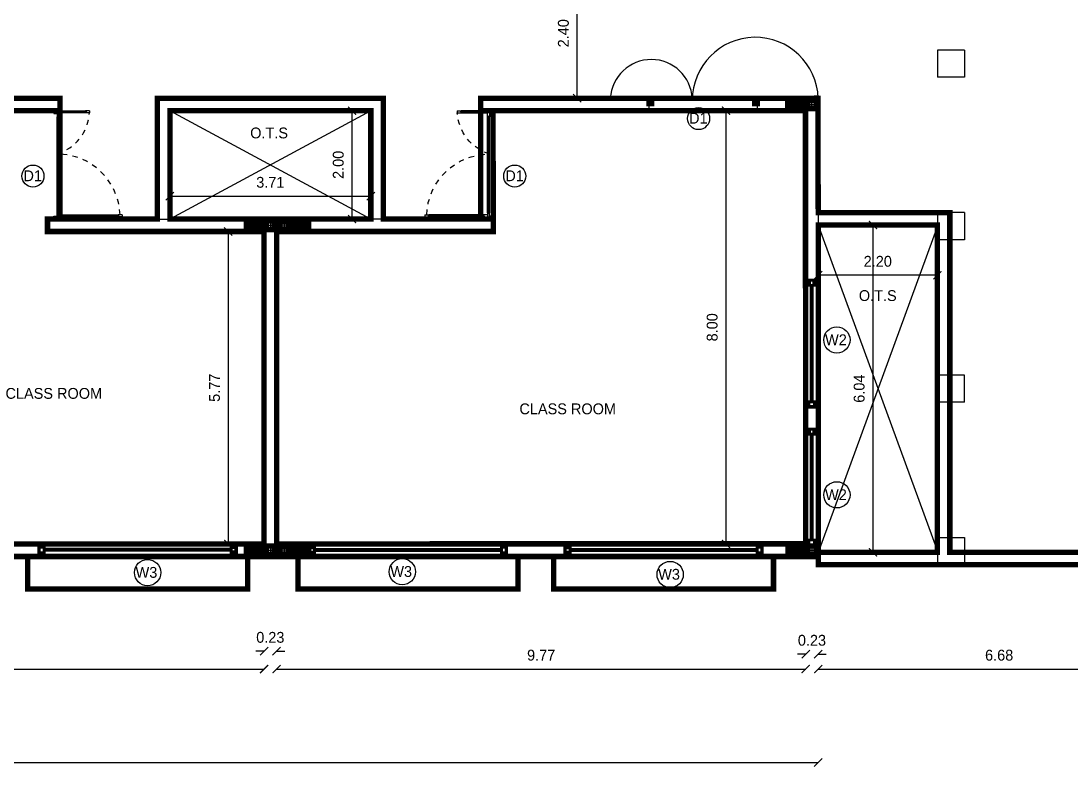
# Model space of a CAD drawing. Header units: metres. Extents: x 6101839 to 6102590, y -6659932 to -6659648.
# Drawn here: x 6102243.16 to 6102262.54, y -6659713.42 to -6659699.65 of the extents above; entities that cross this region are included whole.
import ezdxf

# ---------------------------------------------------------------- set-up
doc = ezdxf.new("R2010")
doc.units = ezdxf.units.M
doc.header["$LTSCALE"] = 500
doc.header["$MEASUREMENT"] = 0
doc.linetypes.add('DASHED2', pattern=[0.375, 0.25, -0.125])
doc.linetypes.add('HIDDEN', pattern=[0.375, 0.25, -0.125])
doc.layers.get('0').update_dxf_attribs({"linetype": 'CONTINUOUS'})
doc.layers.get('Defpoints').update_dxf_attribs({"linetype": 'CONTINUOUS'})
for name, color, linetype in [('above', 250, 'DASHED2'), ('BLK_1_FLR_1_BLT_UP_AREA', 26, 'CONTINUOUS'), ('BLK_1_FLR_1_BLT_UP_AREA_DEDUCT', 26, 'CONTINUOUS'), ('BLK_1_FLR_1_CARPET_AREA', 25, 'CONTINUOUS'), ('BLK_1_FLR_1_CHAJJA', 6, 'CONTINUOUS'), ('BLK_1_FLR_1_REGULAR_ROOM_2', 117, 'CONTINUOUS'), ('BLK_1_FLR_1_VENTILATION_SHAFT', 6, 'CONTINUOUS'), ('BLK_1_LVL_1_BLDG_FOOT_PRINT', 1, 'CONTINUOUS'), ('COL', 2, 'CONTINUOUS'), ('DIM', 205, 'CONTINUOUS'), ('DOORTEXT', 13, 'CONTINUOUS'), ('ED', 30, 'CONTINUOUS'), ('FURN1', 252, 'CONTINUOUS'), ('FURNITURE', 252, 'CONTINUOUS'), ('FURNITURES', 252, 'CONTINUOUS'), ('HATCH', 15, 'CONTINUOUS'), ('railing', 14, 'CONTINUOUS'), ('TEXT', 4, 'CONTINUOUS'), ('W-SCH', 205, 'CONTINUOUS'), ('wall', 125, 'CONTINUOUS'), ('wall1', 125, 'CONTINUOUS'), ('WINDOWS', 252, 'CONTINUOUS')]:
    doc.layers.add(name, color=color, linetype=linetype)
doc.styles.add('RM', font='GOTHIC.TTF')
doc.styles.add('S2', font='GOTHIC.TTF')
doc.styles.add('USA TEXT', font='GOTHIC.TTF')
doc.dimstyles.new('1-100-ED', dxfattribs={"dimtxt": 0.2, "dimasz": 0.15, "dimexe": 0.18, "dimexo": 0.0625, "dimgap": 0.15, "dimtad": 1, "dimzin": 0, "dimdsep": 46, "dimtxsty": 'USA TEXT', "dimblk": 'ARCHTICK', "dimcen": 0.1, "dimse1": 1, "dimse2": 1, "dimclrd": 256, "dimclrt": 256, "dimadec": 0, "dimazin": 0, "dimtfac": 1, "dimtofl": 0, "dimtmove": 0, "dimatfit": 3, "dimldrblk": 'ARCHTICK', "dimfxl": 0.18, "dimtolj": 1, "dimtzin": 0, "dimarcsym": 0})

# ---------------------------------------------------------------- blocks, each defined once
blk = doc.blocks.new('A$C607F0CF8')
at = {"layer": 'FURNITURES', "color": 233}
for p, q in [((-37, -280), (-37, -342)), ((-37, -342), (-22, -342)), ((-22, -330), (-16, -330)), ((-22, -342), (-22, -330)), ((-16, -342), (-16, -330)), ((-16, -342), (0, -342)), ((0, -342), (0, -267)), ((-37, -2180), (-37, -2118)), ((-37, -2118), (-22, -2118)), ((-22, -2118), (-22, -2130)), ((-22, -2130), (-16, -2130)), ((-16, -2118), (0, -2118)), ((-16, -2118), (-16, -2130)), ((0, -2118), (0, -2193))]:
    blk.add_line(p, q, dxfattribs=at)
at = {"layer": 'FURNITURES', "color": 250}
for p, q in [((-37, -2118), (-37, -342)), ((-22, -2118), (-22, -330)), ((-16, -2118), (-16, -330)), ((0, -2118), (0, -342))]:
    blk.add_line(p, q, dxfattribs=at)
at = {"layer": 'FURNITURES', "color": 250, "linetype": 'HIDDEN', "ltscale": 0.5}
for centre, radius, start, end in [((-285, -219), 847, 286.9835, 356.7492), ((-37, -2193), 1163, 1.8478, 90.0015)]:
    blk.add_arc(centre, radius, start, end, dxfattribs=at)
at = {"layer": 'wall', "color": 7}
for p, q in [((-37, -267), (0, -267)), ((-37, -267), (-37, -280)), ((0, -230), (75, -230)), ((0, -230), (0, -267)), ((75, -267), (0, -267)), ((62, -246), (62, -252)), ((75, -246), (62, -246)), ((75, -252), (62, -252)), ((75, -230), (75, -246)), ((75, -230), (486, -230)), ((75, -246), (499, -246)), ((75, -252), (75, -267)), ((75, -252), (499, -252)), ((486, -267), (75, -267)), ((561, -230), (486, -230)), ((486, -230), (486, -246)), ((486, -246), (499, -246)), ((486, -252), (486, -267)), ((486, -252), (499, -252)), ((561, -267), (486, -267)), ((499, -246), (499, -252)), ((561, -230), (561, -267)), ((-37, -2193), (-37, -2180)), ((-37, -2193), (0, -2193)), ((0, -2155), (75, -2155)), ((0, -2155), (0, -2193)), ((75, -2193), (0, -2193)), ((62, -2171), (62, -2177)), ((75, -2171), (62, -2171)), ((75, -2177), (62, -2177)), ((75, -2155), (75, -2171)), ((75, -2155), (1088, -2155)), ((75, -2171), (1100, -2171)), ((75, -2177), (75, -2193)), ((75, -2177), (1100, -2177)), ((1088, -2192), (75, -2193)), ((1162, -2155), (1088, -2155)), ((1088, -2155), (1088, -2171)), ((1088, -2171), (1100, -2171)), ((1088, -2177), (1088, -2192)), ((1088, -2177), (1100, -2177)), ((1162, -2192), (1088, -2192)), ((1100, -2171), (1100, -2177)), ((1162, -2155), (1162, -2192))]:
    blk.add_line(p, q, dxfattribs=at)
for points in [[(0, -267), (0, -230), (-100, -230), (-100, -280), (-37, -280)], [(0, -2193), (0, -2230), (-100, -2230), (-100, -2180), (-37, -2180)]]:
    blk.add_lwpolyline(points, dxfattribs=at)
blk = doc.blocks.new('NEWCOL')
at = {"layer": 'HATCH'}
h = blk.add_hatch(dxfattribs=at)
h.set_pattern_fill('ANSI31', color=256, scale=3, angle=270, style=0)
h.set_pattern_definition([(315, (-629970.926, -258732.088), (6.73519209, 6.73519209), [])])
h.paths.add_polyline_path([(0, 115), (-115, 115), (-115, 0), (-37.5, 0), (-37.5, 37.5), (0, 37.5)])
h.paths.add_polyline_path([(115, 115), (0, 115), (0, 37.5), (37.5, 37.5), (37.5, 0), (115, 0)])
h.paths.add_polyline_path([(115, 0), (37.5, 0), (37.5, -37.5), (0, -37.5), (0, -485), (115, -485)])
h.paths.add_polyline_path([(0, -37.5), (-37.5, -37.5), (-37.5, 0), (-115, 0), (-115, -485), (0, -485)])
at = {"layer": 'COL'}
for p, q in [((-115, 0), (115, 0)), ((0, -485), (0, 115))]:
    blk.add_line(p, q, dxfattribs=at)
for points in [[(-115, -485), (115, -485), (115, 115), (-115, 115)], [(-37.5, -37.5), (37.5, -37.5), (37.5, 37.5), (-37.5, 37.5)]]:
    blk.add_lwpolyline(points, close=True, dxfattribs=at)
blk = doc.blocks.new('_ArchTick')
at = {"color": 0, "linetype": 'ByBlock', "const_width": 0.15}
blk.add_lwpolyline([(-0.5, -0.5), (0.5, 0.5)], dxfattribs=at)
blk = doc.blocks.new('*D308')
at = {"layer": 'Defpoints', "color": 0, "transparency": 16777216}
for p in [(6102247.644, -6659708.998), (6102237.874, -6659709.207), (6102247.644, -6659711.616)]:
    blk.add_point(p, dxfattribs=at)
at = {"layer": 'ED', "lineweight": -2, "transparency": 16777216}
blk.add_line((6102237.874, -6659711.616), (6102247.644, -6659711.616), dxfattribs=at)
at = {"layer": 'ED', "lineweight": -2, "transparency": 16777216, "xscale": 0.15, "yscale": 0.15, "zscale": 0.15, "rotation": 180}
blk.add_blockref('_ArchTick', (6102237.874, -6659711.616), dxfattribs=at)
at = {"layer": 'ED', "lineweight": -2, "transparency": 16777216, "xscale": 0.15, "yscale": 0.15, "zscale": 0.15}
blk.add_blockref('_ArchTick', (6102247.644, -6659711.616), dxfattribs=at)
at = {"layer": 'ED', "transparency": 16777216, "insert": (6102242.759, -6659711.361), "char_height": 0.2, "attachment_point": 5, "style": 'USA TEXT'}
blk.add_mtext('\\A1;9.77', dxfattribs=at)
blk = doc.blocks.new('*D309')
at = {"layer": 'Defpoints', "color": 0, "transparency": 16777216}
for p in [(6102247.644, -6659708.998), (6102247.874, -6659709.011), (6102247.874, -6659711.287)]:
    blk.add_point(p, dxfattribs=at)
at = {"layer": 'ED', "lineweight": -2, "transparency": 16777216}
for p, q in [((6102247.644, -6659711.287), (6102247.494, -6659711.287)), ((6102247.874, -6659711.287), (6102248.024, -6659711.287))]:
    blk.add_line(p, q, dxfattribs=at)
at = {"layer": 'ED', "lineweight": -2, "transparency": 16777216, "xscale": 0.15, "yscale": 0.15, "zscale": 0.15}
blk.add_blockref('_ArchTick', (6102247.644, -6659711.287), dxfattribs=at)
at = {"layer": 'ED', "lineweight": -2, "transparency": 16777216, "xscale": 0.15, "yscale": 0.15, "zscale": 0.15, "rotation": 180}
blk.add_blockref('_ArchTick', (6102247.874, -6659711.287), dxfattribs=at)
at = {"layer": 'ED', "transparency": 16777216, "insert": (6102247.759, -6659711.032), "char_height": 0.2, "attachment_point": 5, "style": 'USA TEXT'}
blk.add_mtext('\\A1;0.23', dxfattribs=at)
blk = doc.blocks.new('*D310')
at = {"layer": 'Defpoints', "color": 0, "transparency": 16777216}
for p in [(6102247.874, -6659709.011), (6102257.644, -6659709.075), (6102257.644, -6659711.616)]:
    blk.add_point(p, dxfattribs=at)
at = {"layer": 'ED', "lineweight": -2, "transparency": 16777216}
blk.add_line((6102247.874, -6659711.616), (6102257.644, -6659711.616), dxfattribs=at)
at = {"layer": 'ED', "lineweight": -2, "transparency": 16777216, "xscale": 0.15, "yscale": 0.15, "zscale": 0.15, "rotation": 180}
blk.add_blockref('_ArchTick', (6102247.874, -6659711.616), dxfattribs=at)
at = {"layer": 'ED', "lineweight": -2, "transparency": 16777216, "xscale": 0.15, "yscale": 0.15, "zscale": 0.15}
blk.add_blockref('_ArchTick', (6102257.644, -6659711.616), dxfattribs=at)
at = {"layer": 'ED', "transparency": 16777216, "insert": (6102252.759, -6659711.361), "char_height": 0.2, "attachment_point": 5, "style": 'USA TEXT'}
blk.add_mtext('\\A1;9.77', dxfattribs=at)
blk = doc.blocks.new('*D311')
at = {"layer": 'Defpoints', "color": 0, "transparency": 16777216}
for p in [(6102257.644, -6659709.075), (6102257.874, -6659709.078), (6102257.874, -6659711.341)]:
    blk.add_point(p, dxfattribs=at)
at = {"layer": 'ED', "lineweight": -2, "transparency": 16777216}
for p, q in [((6102257.644, -6659711.341), (6102257.494, -6659711.341)), ((6102257.874, -6659711.341), (6102258.024, -6659711.341))]:
    blk.add_line(p, q, dxfattribs=at)
at = {"layer": 'ED', "lineweight": -2, "transparency": 16777216, "xscale": 0.15, "yscale": 0.15, "zscale": 0.15}
blk.add_blockref('_ArchTick', (6102257.644, -6659711.341), dxfattribs=at)
at = {"layer": 'ED', "lineweight": -2, "transparency": 16777216, "xscale": 0.15, "yscale": 0.15, "zscale": 0.15, "rotation": 180}
blk.add_blockref('_ArchTick', (6102257.874, -6659711.341), dxfattribs=at)
at = {"layer": 'ED', "transparency": 16777216, "insert": (6102257.759, -6659711.086), "char_height": 0.2, "attachment_point": 5, "style": 'USA TEXT'}
blk.add_mtext('\\A1;0.23', dxfattribs=at)
blk = doc.blocks.new('*D312')
at = {"layer": 'Defpoints', "color": 0, "transparency": 16777216}
for p in [(6102257.874, -6659709.078), (6102264.556, -6659710.664), (6102264.556, -6659711.616)]:
    blk.add_point(p, dxfattribs=at)
at = {"layer": 'ED', "lineweight": -2, "transparency": 16777216}
blk.add_line((6102257.874, -6659711.616), (6102264.556, -6659711.616), dxfattribs=at)
at = {"layer": 'ED', "lineweight": -2, "transparency": 16777216, "xscale": 0.15, "yscale": 0.15, "zscale": 0.15, "rotation": 180}
blk.add_blockref('_ArchTick', (6102257.874, -6659711.616), dxfattribs=at)
at = {"layer": 'ED', "lineweight": -2, "transparency": 16777216, "xscale": 0.15, "yscale": 0.15, "zscale": 0.15}
blk.add_blockref('_ArchTick', (6102264.556, -6659711.616), dxfattribs=at)
at = {"layer": 'ED', "transparency": 16777216, "insert": (6102261.215, -6659711.361), "char_height": 0.2, "attachment_point": 5, "style": 'USA TEXT'}
blk.add_mtext('\\A1;6.68', dxfattribs=at)
blk = doc.blocks.new('*D319')
at = {"layer": 'Defpoints', "color": 0, "transparency": 16777216}
for p in [(6102247.644, -6659703.537), (6102246.982, -6659709.307), (6102247.644, -6659709.307)]:
    blk.add_point(p, dxfattribs=at)
at = {"layer": 'ED', "lineweight": -2, "transparency": 16777216}
blk.add_line((6102246.982, -6659703.537), (6102246.982, -6659709.307), dxfattribs=at)
at = {"layer": 'ED', "lineweight": -2, "transparency": 16777216, "xscale": 0.15, "yscale": 0.15, "zscale": 0.15}
for p, rotation in [((6102246.982, -6659703.537), 90), ((6102246.982, -6659709.307), 270)]:
    blk.add_blockref('_ArchTick', p, dxfattribs=dict(at, rotation=rotation))
at = {"layer": 'ED', "transparency": 16777216, "insert": (6102246.729, -6659706.422), "char_height": 0.2, "attachment_point": 5, "rotation": 90, "style": 'USA TEXT'}
blk.add_mtext('\\A1;5.77', dxfattribs=at)
blk = doc.blocks.new('*D321')
at = {"layer": 'Defpoints', "color": 0, "transparency": 16777216}
for p in [(6102256.172, -6659701.307), (6102257.014, -6659701.307), (6102257.011, -6659709.308)]:
    blk.add_point(p, dxfattribs=at)
at = {"layer": 'ED', "lineweight": -2, "transparency": 16777216}
blk.add_line((6102256.172, -6659709.308), (6102256.172, -6659701.307), dxfattribs=at)
at = {"layer": 'ED', "lineweight": -2, "transparency": 16777216, "xscale": 0.15, "yscale": 0.15, "zscale": 0.15}
for p, rotation in [((6102256.172, -6659701.307), 90), ((6102256.172, -6659709.308), 270)]:
    blk.add_blockref('_ArchTick', p, dxfattribs=dict(at, rotation=rotation))
at = {"layer": 'ED', "transparency": 16777216, "insert": (6102255.917, -6659705.307), "char_height": 0.2, "attachment_point": 5, "rotation": 90, "style": 'USA TEXT'}
blk.add_mtext('\\A1;8.00', dxfattribs=at)
blk = doc.blocks.new('*D361')
at = {"layer": 'Defpoints', "color": 0, "transparency": 16777216}
for p in [(6102252.469, -6659698.677), (6102253.425, -6659698.677), (6102252.494, -6659701.077)]:
    blk.add_point(p, dxfattribs=at)
at = {"layer": 'ED', "lineweight": -2, "transparency": 16777216}
blk.add_line((6102253.425, -6659701.077), (6102253.425, -6659698.677), dxfattribs=at)
at = {"layer": 'ED', "lineweight": -2, "transparency": 16777216, "xscale": 0.15, "yscale": 0.15, "zscale": 0.15}
for p, rotation in [((6102253.425, -6659698.677), 90), ((6102253.425, -6659701.077), 270)]:
    blk.add_blockref('_ArchTick', p, dxfattribs=dict(at, rotation=rotation))
at = {"layer": 'ED', "transparency": 16777216, "insert": (6102253.17, -6659699.877), "char_height": 0.2, "attachment_point": 5, "rotation": 90, "style": 'USA TEXT'}
blk.add_mtext('\\A1;2.40', dxfattribs=at)
blk = doc.blocks.new('*D362')
at = {"layer": 'Defpoints', "color": 0, "transparency": 16777216}
for p in [(6102249.269, -6659701.307), (6102249.614, -6659701.307), (6102249.614, -6659703.307)]:
    blk.add_point(p, dxfattribs=at)
at = {"layer": 'ED', "lineweight": -2, "transparency": 16777216}
blk.add_line((6102249.269, -6659703.307), (6102249.269, -6659701.307), dxfattribs=at)
at = {"layer": 'ED', "lineweight": -2, "transparency": 16777216, "xscale": 0.15, "yscale": 0.15, "zscale": 0.15}
for p, rotation in [((6102249.269, -6659701.307), 90), ((6102249.269, -6659703.307), 270)]:
    blk.add_blockref('_ArchTick', p, dxfattribs=dict(at, rotation=rotation))
at = {"layer": 'ED', "transparency": 16777216, "insert": (6102249.014, -6659702.307), "char_height": 0.2, "attachment_point": 5, "rotation": 90, "style": 'USA TEXT'}
blk.add_mtext('\\A1;2.00', dxfattribs=at)
blk = doc.blocks.new('*D363')
at = {"layer": 'Defpoints', "color": 0, "transparency": 16777216}
for p in [(6102245.904, -6659701.307), (6102249.614, -6659701.307), (6102249.614, -6659702.886)]:
    blk.add_point(p, dxfattribs=at)
at = {"layer": 'ED', "lineweight": -2, "transparency": 16777216}
blk.add_line((6102245.904, -6659702.886), (6102249.614, -6659702.886), dxfattribs=at)
at = {"layer": 'ED', "lineweight": -2, "transparency": 16777216, "xscale": 0.15, "yscale": 0.15, "zscale": 0.15, "rotation": 180}
blk.add_blockref('_ArchTick', (6102245.904, -6659702.886), dxfattribs=at)
at = {"layer": 'ED', "lineweight": -2, "transparency": 16777216, "xscale": 0.15, "yscale": 0.15, "zscale": 0.15}
blk.add_blockref('_ArchTick', (6102249.614, -6659702.886), dxfattribs=at)
at = {"layer": 'ED', "transparency": 16777216, "insert": (6102247.759, -6659702.631), "char_height": 0.2, "attachment_point": 5, "style": 'USA TEXT'}
blk.add_mtext('\\A1;3.71', dxfattribs=at)
blk = doc.blocks.new('*D878')
at = {"layer": 'Defpoints', "color": 0, "transparency": 16777216}
for p in [(6102197.42, -6659709.19), (6102257.874, -6659709.189), (6102257.874, -6659713.341)]:
    blk.add_point(p, dxfattribs=at)
at = {"layer": 'ED', "lineweight": -2, "transparency": 16777216}
blk.add_line((6102197.42, -6659713.341), (6102257.874, -6659713.341), dxfattribs=at)
at = {"layer": 'ED', "lineweight": -2, "transparency": 16777216, "xscale": 0.15, "yscale": 0.15, "zscale": 0.15, "rotation": 180}
blk.add_blockref('_ArchTick', (6102197.42, -6659713.341), dxfattribs=at)
at = {"layer": 'ED', "lineweight": -2, "transparency": 16777216, "xscale": 0.15, "yscale": 0.15, "zscale": 0.15}
blk.add_blockref('_ArchTick', (6102257.874, -6659713.341), dxfattribs=at)
at = {"layer": 'ED', "transparency": 16777216, "insert": (6102227.647, -6659713.086), "char_height": 0.2, "attachment_point": 5, "style": 'USA TEXT'}
blk.add_mtext('\\A1;60.45', dxfattribs=at)
blk = doc.blocks.new('*D1198')
at = {"layer": 'Defpoints', "color": 0, "transparency": 16777216}
for p in [(6102258.886, -6659703.419), (6102258.974, -6659703.419), (6102258.974, -6659709.459)]:
    blk.add_point(p, dxfattribs=at)
at = {"layer": 'ED', "lineweight": -2, "transparency": 16777216}
blk.add_line((6102258.886, -6659709.459), (6102258.886, -6659703.419), dxfattribs=at)
at = {"layer": 'ED', "lineweight": -2, "transparency": 16777216, "xscale": 0.15, "yscale": 0.15, "zscale": 0.15}
for p, rotation in [((6102258.886, -6659703.419), 90), ((6102258.886, -6659709.459), 270)]:
    blk.add_blockref('_ArchTick', p, dxfattribs=dict(at, rotation=rotation))
at = {"layer": 'ED', "transparency": 16777216, "insert": (6102258.631, -6659706.439), "char_height": 0.2, "attachment_point": 5, "rotation": 90, "style": 'USA TEXT'}
blk.add_mtext('\\A1;6.04', dxfattribs=at)
blk = doc.blocks.new('*D1199')
at = {"layer": 'Defpoints', "color": 0, "transparency": 16777216}
for p in [(6102257.874, -6659703.419), (6102260.074, -6659703.419), (6102257.874, -6659704.344)]:
    blk.add_point(p, dxfattribs=at)
at = {"layer": 'ED', "lineweight": -2, "transparency": 16777216}
blk.add_line((6102260.074, -6659704.344), (6102257.874, -6659704.344), dxfattribs=at)
at = {"layer": 'ED', "lineweight": -2, "transparency": 16777216, "xscale": 0.15, "yscale": 0.15, "zscale": 0.15, "rotation": 180}
blk.add_blockref('_ArchTick', (6102257.874, -6659704.344), dxfattribs=at)
at = {"layer": 'ED', "lineweight": -2, "transparency": 16777216, "xscale": 0.15, "yscale": 0.15, "zscale": 0.15}
blk.add_blockref('_ArchTick', (6102260.074, -6659704.344), dxfattribs=at)
at = {"layer": 'ED', "transparency": 16777216, "insert": (6102258.974, -6659704.089), "char_height": 0.2, "attachment_point": 5, "style": 'USA TEXT'}
blk.add_mtext('\\A1;2.20', dxfattribs=at)

msp = doc.modelspace()

# ---------------------------------------------------------------- linework, layer by layer
at = {"layer": 'above', "const_width": 0.1}
for points in [[(6102243.27932, -6659709.53749), (6102243.27932, -6659710.13749), (6102247.33933, -6659710.13749), (6102247.33932, -6659709.53759)], [(6102248.26932, -6659709.53749), (6102248.26932, -6659710.13749), (6102252.32934, -6659710.13749), (6102252.32932, -6659709.5376)], [(6102252.9893, -6659709.53747), (6102252.9893, -6659710.13747), (6102257.04931, -6659710.13747), (6102257.0493, -6659709.53757)]]:
    msp.add_lwpolyline(points, dxfattribs=at)
at = {"layer": 'BLK_1_FLR_1_BLT_UP_AREA', "color": 26, "linetype": 'Continuous', "const_width": 0.1}
msp.add_lwpolyline([(6102264.77616, -6659709.68897), (6102257.87431, -6659709.68897), (6102257.87431, -6659709.53746), (6102237.64432, -6659709.53742), (6102237.64402, -6659704.84323), (6102235.44432, -6659704.84323), (6102235.44432, -6659708.2441), (6102231.28432, -6659708.2441), (6102231.28432, -6659704.84373), (6102229.08432, -6659704.84373), (6102229.08432, -6659709.53746), (6102208.85433, -6659709.53746), (6102208.85442, -6659704.89564), (6102206.65468, -6659704.89578), (6102206.65456, -6659709.53746), (6102197.41957, -6659709.53746), (6102197.41957, -6659704.37868), (6102199.61957, -6659704.37868), (6102199.61957, -6659701.95746), (6102198.11957, -6659701.95746), (6102198.11957, -6659697.79746)], dxfattribs=at)
at = {"layer": 'BLK_1_FLR_1_BLT_UP_AREA_DEDUCT', "color": 26, "linetype": 'Continuous', "const_width": 0.1}
for points in [[(6102245.90431, -6659703.30746), (6102249.61432, -6659703.30746), (6102249.61432, -6659701.30746), (6102245.90431, -6659701.30746)], [(6102257.87431, -6659709.45897), (6102260.07431, -6659709.45897), (6102260.07431, -6659703.41897), (6102257.87431, -6659703.41897)]]:
    msp.add_lwpolyline(points, close=True, dxfattribs=at)
at = {"layer": 'BLK_1_FLR_1_CARPET_AREA', "color": 15, "const_width": 0.1}
msp.add_lwpolyline([(6102263.34431, -6659709.45897), (6102260.30431, -6659709.45897), (6102260.30431, -6659703.18897), (6102257.87431, -6659703.18897), (6102257.86717, -6659701.07746), (6102251.64432, -6659701.07746), (6102251.64432, -6659703.30746), (6102249.84432, -6659703.30746), (6102249.84432, -6659701.07746), (6102245.67431, -6659701.07746), (6102245.67431, -6659703.30746), (6102243.87431, -6659703.30746), (6102243.87431, -6659701.07746), (6102237.64432, -6659701.07798)], dxfattribs=at)
for points in [[(6102247.64432, -6659709.30746), (6102247.64432, -6659703.53746), (6102243.64432, -6659703.53746), (6102243.64431, -6659703.30746), (6102243.87431, -6659703.30746), (6102243.87431, -6659701.30746), (6102237.87432, -6659701.30746), (6102237.87432, -6659702.42247), (6102237.64441, -6659702.42248), (6102237.64432, -6659704.42246), (6102237.87434, -6659704.42247), (6102237.87426, -6659709.30745)], [(6102247.87431, -6659709.30746), (6102257.64438, -6659709.3068), (6102257.63734, -6659701.30746), (6102251.64432, -6659701.30746), (6102251.64432, -6659703.30746), (6102251.87432, -6659703.30746), (6102251.87431, -6659703.53746), (6102247.87432, -6659703.53746)]]:
    msp.add_lwpolyline(points, close=True, dxfattribs=at)
at = {"layer": 'BLK_1_FLR_1_CHAJJA', "linetype": 'Continuous', "const_width": 0.1}
for points in [[(6102243.27932, -6659710.13749), (6102247.33932, -6659710.13749), (6102247.33932, -6659709.53759), (6102243.27932, -6659709.53759)], [(6102248.26932, -6659710.13749), (6102252.32932, -6659710.13749), (6102252.32932, -6659709.5376), (6102248.26932, -6659709.5376)], [(6102252.9893, -6659709.5376), (6102257.04932, -6659709.5376), (6102257.04932, -6659710.13747), (6102252.9893, -6659710.13747)]]:
    msp.add_lwpolyline(points, close=True, dxfattribs=at)
at = {"layer": 'BLK_1_FLR_1_REGULAR_ROOM_2', "color": 3, "linetype": 'Continuous', "const_width": 0.1}
msp.add_lwpolyline([(6102247.87431, -6659709.30746), (6102257.64437, -6659709.29886), (6102257.64431, -6659701.30746), (6102251.87075, -6659701.30731), (6102251.87432, -6659703.53746), (6102247.87432, -6659703.53746)], close=True, dxfattribs=at)
at = {"layer": 'BLK_1_FLR_1_VENTILATION_SHAFT', "linetype": 'Continuous', "const_width": 0.1}
msp.add_lwpolyline([(6102245.90431, -6659703.30746), (6102249.61432, -6659703.30746), (6102249.61432, -6659701.30746), (6102245.90431, -6659701.30746)], close=True, dxfattribs=at)
at = {"layer": 'BLK_1_LVL_1_BLDG_FOOT_PRINT', "ltscale": 400, "const_width": 0.1}
msp.add_lwpolyline([(6102264.77616, -6659709.69086), (6102257.87431, -6659709.69086), (6102257.87431, -6659709.53935), (6102237.64432, -6659709.53932), (6102237.64402, -6659704.84512), (6102235.44432, -6659704.84512), (6102235.44432, -6659708.24599), (6102231.28432, -6659708.24599), (6102231.28432, -6659704.84562), (6102229.08432, -6659704.84562), (6102229.08432, -6659709.53935), (6102208.85433, -6659709.53935), (6102208.85442, -6659704.89753), (6102206.65468, -6659704.89767), (6102206.65456, -6659709.53935), (6102197.41957, -6659709.53935), (6102197.41957, -6659704.38057), (6102199.61957, -6659704.38057), (6102199.61957, -6659701.95935), (6102198.11957, -6659701.95935), (6102198.11957, -6659697.79935)], dxfattribs=at)
at = {"layer": 'DIM', "color": 251, "linetype": 'ByBlock'}
for p, q in [((6102245.67431, -6659703.30746), (6102245.67431, -6659701.07746)), ((6102249.84432, -6659701.07746), (6102245.67431, -6659701.07746)), ((6102249.84432, -6659703.30746), (6102249.84432, -6659701.07746)), ((6102257.87431, -6659703.18897), (6102260.07431, -6659703.18897)), ((6102257.87431, -6659703.41897), (6102260.07431, -6659703.41897)), ((6102260.07431, -6659703.68897), (6102260.07431, -6659706.18897)), ((6102260.30431, -6659703.68897), (6102260.30431, -6659706.18897)), ((6102260.07431, -6659706.68897), (6102260.07431, -6659709.18897)), ((6102260.30431, -6659706.68897), (6102260.30431, -6659709.18897))]:
    msp.add_line(p, q, dxfattribs=at)
at = {"layer": 'DIM', "color": 251, "const_width": 0.1}
msp.add_lwpolyline([(6102249.61432, -6659703.30746), (6102249.61432, -6659701.30746), (6102245.90431, -6659701.30746), (6102245.90431, -6659703.30746)], dxfattribs=at)
at = {"layer": 'FURN1', "linetype": 'ByBlock'}
for p, q in [((6102256.8193, -6659709.30752), (6102253.2193, -6659709.30748)), ((6102253.2193, -6659709.53756), (6102256.8193, -6659709.5376))]:
    msp.add_line(p, q, dxfattribs=at)
at = {"layer": 'FURN1', "const_width": 0.1}
for points in [[(6102257.77731, -6659704.45823), (6102257.77731, -6659704.50823), (6102257.72731, -6659704.50824), (6102257.72731, -6659704.45824)], [(6102257.77731, -6659704.45761), (6102257.77731, -6659704.50761), (6102257.72731, -6659704.50761), (6102257.72731, -6659704.45761)], [(6102257.77745, -6659706.75737), (6102257.77745, -6659706.70737), (6102257.72745, -6659706.70737), (6102257.72745, -6659706.75737)], [(6102257.77745, -6659706.75799), (6102257.77745, -6659706.70799), (6102257.72745, -6659706.70799), (6102257.72745, -6659706.75799)], [(6102257.77717, -6659707.20707), (6102257.77717, -6659707.25707), (6102257.72717, -6659707.25707), (6102257.72717, -6659707.20707)], [(6102257.77717, -6659707.20769), (6102257.77717, -6659707.25769), (6102257.72717, -6659707.25769), (6102257.72717, -6659707.20769)], [(6102257.77731, -6659709.30684), (6102257.77731, -6659709.25684), (6102257.72731, -6659709.25684), (6102257.72731, -6659709.30684)], [(6102257.77732, -6659709.30746), (6102257.77731, -6659709.25746), (6102257.72731, -6659709.25746), (6102257.72732, -6659709.30746)], [(6102243.50931, -6659709.44043), (6102243.55931, -6659709.44043), (6102243.55931, -6659709.39043), (6102243.50931, -6659709.39043)], [(6102243.50994, -6659709.44043), (6102243.55994, -6659709.44043), (6102243.55993, -6659709.39043), (6102243.50993, -6659709.39043)], [(6102247.10871, -6659709.44036), (6102247.05871, -6659709.44036), (6102247.0587, -6659709.39036), (6102247.1087, -6659709.39036)], [(6102247.10933, -6659709.44036), (6102247.05933, -6659709.44036), (6102247.05933, -6659709.39036), (6102247.10933, -6659709.39036)], [(6102248.49931, -6659709.44029), (6102248.54931, -6659709.44029), (6102248.54932, -6659709.39029), (6102248.49932, -6659709.39029)], [(6102248.49994, -6659709.44029), (6102248.54994, -6659709.44029), (6102248.54994, -6659709.39029), (6102248.49994, -6659709.39029)], [(6102252.0987, -6659709.44036), (6102252.0487, -6659709.44036), (6102252.0487, -6659709.39036), (6102252.0987, -6659709.39036)], [(6102252.09932, -6659709.44036), (6102252.04932, -6659709.44036), (6102252.04932, -6659709.39036), (6102252.09932, -6659709.39036)], [(6102253.2193, -6659709.44098), (6102253.2693, -6659709.44098), (6102253.2693, -6659709.39098), (6102253.2193, -6659709.39098)], [(6102253.21992, -6659709.44097), (6102253.26992, -6659709.44098), (6102253.26993, -6659709.39098), (6102253.21993, -6659709.39097)], [(6102256.81867, -6659709.44102), (6102256.76867, -6659709.44102), (6102256.76868, -6659709.39102), (6102256.81868, -6659709.39102)], [(6102256.8193, -6659709.44102), (6102256.7693, -6659709.44102), (6102256.7693, -6659709.39102), (6102256.8193, -6659709.39102)]]:
    msp.add_lwpolyline(points, close=True, dxfattribs=at)
at = {"layer": 'FURNITURE', "linetype": 'ByBlock', "ltscale": 0.2}
for p, q in [((6102257.72731, -6659704.45824), (6102257.72745, -6659706.70737)), ((6102257.77731, -6659704.45823), (6102257.77745, -6659706.70799)), ((6102257.72717, -6659707.20769), (6102257.72731, -6659709.25684)), ((6102257.77717, -6659707.20769), (6102257.77731, -6659709.25746)), ((6102247.10871, -6659709.44036), (6102243.55931, -6659709.44043)), ((6102247.1087, -6659709.39036), (6102243.55993, -6659709.39042)), ((6102248.49994, -6659709.39029), (6102252.0487, -6659709.39036)), ((6102248.49994, -6659709.44029), (6102252.04932, -6659709.44036)), ((6102253.21992, -6659709.44097), (6102256.7693, -6659709.44102)), ((6102253.21993, -6659709.39097), (6102256.76868, -6659709.39101))]:
    msp.add_line(p, q, dxfattribs=at)
at = {"layer": 'FURNITURE', "color": 4, "linetype": 'ByBlock', "ltscale": 0.2}
for p, q in [((6102257.75231, -6659704.50823), (6102257.75245, -6659706.70799)), ((6102257.75217, -6659707.25769), (6102257.75231, -6659709.25746)), ((6102247.05871, -6659709.41536), (6102243.55931, -6659709.41542)), ((6102248.54994, -6659709.41529), (6102252.04932, -6659709.41536)), ((6102253.26993, -6659709.41598), (6102256.7693, -6659709.41601))]:
    msp.add_line(p, q, dxfattribs=at)
at = {"layer": 'FURNITURES', "color": 233, "linetype": 'ByBlock'}
for p, q in [((6102254.86177, -6659701.07746), (6102254.78683, -6659701.07746)), ((6102254.79932, -6659701.11493), (6102254.86177, -6659701.11493)), ((6102254.84928, -6659701.09931), (6102254.84928, -6659701.09307)), ((6102254.86177, -6659701.09307), (6102254.84928, -6659701.09307)), ((6102254.86177, -6659701.09931), (6102254.84928, -6659701.09931)), ((6102254.86177, -6659701.09307), (6102254.86177, -6659701.07746)), ((6102254.86177, -6659701.11493), (6102254.86177, -6659701.09931)), ((6102256.63695, -6659701.09307), (6102256.63695, -6659701.07746)), ((6102256.63695, -6659701.07746), (6102256.71189, -6659701.07746)), ((6102256.63695, -6659701.09307), (6102256.64944, -6659701.09307)), ((6102256.63695, -6659701.11493), (6102256.63695, -6659701.09932)), ((6102256.63695, -6659701.09932), (6102256.64944, -6659701.09932)), ((6102256.6994, -6659701.11493), (6102256.63695, -6659701.11493)), ((6102256.64944, -6659701.09932), (6102256.64944, -6659701.09307))]:
    msp.add_line(p, q, dxfattribs=at)
at = {"layer": 'FURNITURES', "color": 250, "linetype": 'ByBlock'}
for p, q in [((6102256.63695, -6659701.09307), (6102254.84928, -6659701.09307)), ((6102256.63695, -6659701.09932), (6102254.84928, -6659701.09931)), ((6102256.63695, -6659701.07746), (6102254.86177, -6659701.07746)), ((6102256.63695, -6659701.11493), (6102254.86177, -6659701.11493))]:
    msp.add_line(p, q, dxfattribs=at)
at = {"layer": 'FURNITURES', "color": 250, "linetype": 'HIDDEN', "ltscale": 0.5}
for centre, radius, start, end in [((6102256.71189, -6659701.11493), 1.163, 1.846286, 180), ((6102254.7926, -6659701.12069), 0.7579, 3.073406, 176.729765)]:
    msp.add_arc(centre, radius, start, end, dxfattribs=at)
at = {"layer": 'railing', "color": 252, "linetype": 'ByBlock'}
for p, q in [((6102249.61432, -6659701.30746), (6102245.90431, -6659703.30746)), ((6102249.61432, -6659703.30746), (6102245.90431, -6659701.30746)), ((6102257.87431, -6659703.41897), (6102260.07431, -6659709.43897)), ((6102260.07431, -6659703.43897), (6102257.87431, -6659709.46121))]:
    msp.add_line(p, q, dxfattribs=at)
at = {"layer": 'W-SCH'}
for centre, radius in [((6102255.66441, -6659701.45182), 0.20375), ((6102243.37566, -6659702.51489), 0.20375), ((6102252.27166, -6659702.51489), 0.20375), ((6102258.21894, -6659705.53991), 0.24242), ((6102258.21894, -6659708.39991), 0.24242), ((6102245.49253, -6659709.83495), 0.24242), ((6102250.19553, -6659709.81895), 0.24242), ((6102255.14103, -6659709.86995), 0.24242)]:
    msp.add_circle(centre, radius, dxfattribs=at)
at = {"layer": 'wall', "color": 7, "linetype": 'ByBlock'}
for p, q in [((6102254.03736, -6659701.03922), (6102254.11187, -6659701.03922)), ((6102254.03736, -6659701.07669), (6102254.03736, -6659701.03922)), ((6102254.03736, -6659701.07669), (6102254.11187, -6659701.07669)), ((6102254.67442, -6659701.0556), (6102254.09938, -6659701.05483)), ((6102254.09938, -6659701.06108), (6102254.09938, -6659701.05483)), ((6102254.11187, -6659701.05483), (6102254.09938, -6659701.05483)), ((6102254.67442, -6659701.06184), (6102254.09938, -6659701.06108)), ((6102254.11187, -6659701.06108), (6102254.09938, -6659701.06108)), ((6102254.11187, -6659701.05483), (6102254.11187, -6659701.03922)), ((6102254.11187, -6659701.03922), (6102254.67442, -6659701.03999)), ((6102254.11187, -6659701.07669), (6102254.11187, -6659701.06108)), ((6102254.67442, -6659701.07746), (6102254.11187, -6659701.07669)), ((6102254.67442, -6659701.0556), (6102254.67442, -6659701.03999)), ((6102254.67442, -6659701.03999), (6102254.74936, -6659701.03999)), ((6102254.67442, -6659701.0556), (6102254.68691, -6659701.0556)), ((6102254.67442, -6659701.07746), (6102254.67442, -6659701.06184)), ((6102254.67442, -6659701.06184), (6102254.68691, -6659701.06184)), ((6102254.74936, -6659701.07746), (6102254.67442, -6659701.07746)), ((6102254.68691, -6659701.06184), (6102254.68691, -6659701.0556)), ((6102254.74936, -6659701.07746), (6102254.74936, -6659701.03999)), ((6102254.78683, -6659701.11493), (6102254.78683, -6659701.07746)), ((6102254.78683, -6659701.11493), (6102254.79932, -6659701.11493)), ((6102256.71189, -6659701.11493), (6102256.6994, -6659701.11493)), ((6102256.71189, -6659701.03999), (6102256.78683, -6659701.03999)), ((6102256.71189, -6659701.03999), (6102256.71189, -6659701.07746)), ((6102256.71189, -6659701.11493), (6102256.71189, -6659701.07746)), ((6102256.78683, -6659701.07746), (6102256.71189, -6659701.07746)), ((6102256.77434, -6659701.0556), (6102256.77434, -6659701.06185)), ((6102256.78683, -6659701.0556), (6102256.77434, -6659701.0556)), ((6102256.78683, -6659701.06185), (6102256.77434, -6659701.06185)), ((6102256.78683, -6659701.03999), (6102256.78683, -6659701.0556)), ((6102256.78683, -6659701.03999), (6102257.79935, -6659701.03999)), ((6102256.78683, -6659701.0556), (6102257.81184, -6659701.0556)), ((6102256.78683, -6659701.06185), (6102256.78683, -6659701.07746)), ((6102256.78683, -6659701.06185), (6102257.81184, -6659701.06185)), ((6102257.79935, -6659701.07746), (6102256.78683, -6659701.07746)), ((6102257.87429, -6659701.03999), (6102257.79935, -6659701.03999)), ((6102257.79935, -6659701.03999), (6102257.79935, -6659701.0556)), ((6102257.79935, -6659701.0556), (6102257.81184, -6659701.0556)), ((6102257.79935, -6659701.06185), (6102257.79935, -6659701.07746)), ((6102257.79935, -6659701.06185), (6102257.81184, -6659701.06185)), ((6102257.87429, -6659701.07746), (6102257.79935, -6659701.07746)), ((6102257.81184, -6659701.0556), (6102257.81184, -6659701.06185)), ((6102257.87429, -6659701.03999), (6102257.87429, -6659701.07746))]:
    msp.add_line(p, q, dxfattribs=at)
at = {"layer": 'wall', "color": 7, "const_width": 0.1}
for points in [[(6102254.78683, -6659701.07746), (6102254.74936, -6659701.07746), (6102254.74936, -6659701.17738), (6102254.79932, -6659701.17738), (6102254.79932, -6659701.11493)], [(6102256.71189, -6659701.07746), (6102256.74936, -6659701.07746), (6102256.74936, -6659701.17738), (6102256.6994, -6659701.17738), (6102256.6994, -6659701.11493)]]:
    msp.add_lwpolyline(points, dxfattribs=at)
at = {"layer": 'wall1', "color": 0, "linetype": 'ByBlock'}
for p, q in [((6102260.07431, -6659700.18897), (6102260.07431, -6659700.68897)), ((6102260.57431, -6659700.18897), (6102260.07431, -6659700.18897)), ((6102260.57431, -6659700.18897), (6102260.57431, -6659700.68897)), ((6102260.57431, -6659700.68897), (6102260.07431, -6659700.68897)), ((6102260.07431, -6659703.18897), (6102260.07431, -6659703.68897)), ((6102260.57431, -6659703.18897), (6102260.07431, -6659703.18897)), ((6102260.57431, -6659703.18897), (6102260.57431, -6659703.68897)), ((6102260.57431, -6659703.68897), (6102260.07431, -6659703.68897)), ((6102260.07431, -6659706.18897), (6102260.07431, -6659706.68897)), ((6102260.57431, -6659706.18897), (6102260.07431, -6659706.18897)), ((6102260.57431, -6659706.68897), (6102260.57431, -6659706.18897)), ((6102260.57431, -6659706.68897), (6102260.07431, -6659706.68897)), ((6102260.07431, -6659709.18897), (6102260.07431, -6659709.68897)), ((6102260.07431, -6659709.18897), (6102260.57431, -6659709.18897)), ((6102260.57431, -6659709.18897), (6102260.57431, -6659709.68897)), ((6102260.57431, -6659709.68897), (6102260.07431, -6659709.68897))]:
    msp.add_line(p, q, dxfattribs=at)
at = {"layer": 'wall1', "linetype": 'ByBlock'}
for p, q in [((6102243.87431, -6659701.07746), (6102237.64432, -6659701.07746)), ((6102243.87431, -6659701.30746), (6102243.87431, -6659701.07746)), ((6102251.64432, -6659701.07746), (6102254.74936, -6659701.07746)), ((6102251.64432, -6659701.30746), (6102251.64432, -6659701.07746)), ((6102254.74936, -6659701.07746), (6102254.74936, -6659701.30746)), ((6102256.74936, -6659701.07746), (6102256.74936, -6659701.30746)), ((6102256.74936, -6659701.07746), (6102257.87431, -6659701.07746)), ((6102257.87431, -6659701.07746), (6102257.87431, -6659704.45761)), ((6102243.87431, -6659701.30746), (6102237.87432, -6659701.30746)), ((6102251.64432, -6659701.30746), (6102254.74936, -6659701.30746)), ((6102256.74936, -6659701.30746), (6102257.64431, -6659701.30746)), ((6102257.64431, -6659701.30746), (6102257.64431, -6659704.45761)), ((6102243.64431, -6659703.30746), (6102243.64431, -6659703.53746)), ((6102243.64431, -6659703.30746), (6102247.27431, -6659703.30746)), ((6102251.87432, -6659703.30746), (6102248.49932, -6659703.30746)), ((6102251.87432, -6659703.30746), (6102251.87432, -6659703.53746)), ((6102243.64432, -6659703.53746), (6102247.64432, -6659703.53746)), ((6102247.64432, -6659703.53746), (6102247.64432, -6659709.30746)), ((6102247.87431, -6659703.53746), (6102247.87431, -6659709.30746)), ((6102251.87431, -6659703.53746), (6102248.49932, -6659703.53746)), ((6102257.87431, -6659704.45761), (6102257.64431, -6659704.45763)), ((6102257.87407, -6659706.758), (6102257.64421, -6659706.75801)), ((6102257.64424, -6659707.20707), (6102257.64421, -6659706.75801)), ((6102257.87424, -6659707.20706), (6102257.87407, -6659706.758)), ((6102257.87431, -6659707.20707), (6102257.64424, -6659707.20707)), ((6102257.87431, -6659707.28806), (6102257.87431, -6659707.20707)), ((6102242.85931, -6659709.30742), (6102243.50931, -6659709.30738)), ((6102243.50932, -6659709.53742), (6102243.50931, -6659709.30742)), ((6102247.10934, -6659709.53742), (6102247.10932, -6659709.30735)), ((6102247.10932, -6659709.30742), (6102247.64433, -6659709.30742)), ((6102247.87431, -6659709.30746), (6102247.87431, -6659709.30746)), ((6102247.89932, -6659709.30745), (6102248.4093, -6659709.30729)), ((6102248.49931, -6659709.53735), (6102248.49932, -6659709.30729)), ((6102252.09932, -6659709.53735), (6102252.09933, -6659709.30735)), ((6102253.2193, -6659709.3076), (6102252.09933, -6659709.30746)), ((6102253.2193, -6659709.53756), (6102253.2193, -6659709.30756)), ((6102257.64431, -6659709.30746), (6102256.8193, -6659709.30756)), ((6102256.8193, -6659709.53752), (6102256.8193, -6659709.30752)), ((6102257.64431, -6659709.30747), (6102257.64431, -6659709.30746)), ((6102257.87431, -6659709.30746), (6102257.64431, -6659709.30747)), ((6102257.87431, -6659709.30746), (6102257.87431, -6659709.53746)), ((6102242.85931, -6659709.53742), (6102243.50932, -6659709.53749)), ((6102247.10934, -6659709.53742), (6102247.87431, -6659709.53746)), ((6102253.2193, -6659709.53756), (6102252.09932, -6659709.53743)), ((6102257.87431, -6659709.53746), (6102256.8193, -6659709.5376))]:
    msp.add_line(p, q, dxfattribs=at)
at = {"layer": 'WINDOWS', "linetype": 'ByBlock'}
for p, q in [((6102257.64437, -6659704.45761), (6102257.64451, -6659706.758)), ((6102257.87437, -6659704.4576), (6102257.87451, -6659706.75799)), ((6102257.64424, -6659707.20707), (6102257.64438, -6659709.30747)), ((6102257.87424, -6659707.20706), (6102257.87438, -6659709.30746)), ((6102247.10932, -6659709.30742), (6102243.50931, -6659709.30749)), ((6102248.49932, -6659709.30735), (6102252.09933, -6659709.30742)), ((6102247.10934, -6659709.53742), (6102243.50932, -6659709.53749)), ((6102248.49931, -6659709.53735), (6102252.09932, -6659709.53742)), ((6102260.07431, -6659709.45897), (6102257.87431, -6659709.45897)), ((6102257.87431, -6659709.53746), (6102257.87431, -6659709.68897)), ((6102260.57431, -6659709.45897), (6102263.07431, -6659709.45897)), ((6102260.07431, -6659709.68897), (6102257.87431, -6659709.68897)), ((6102260.57431, -6659709.68897), (6102263.07431, -6659709.68897))]:
    msp.add_line(p, q, dxfattribs=at)

# ---------------------------------------------------------------- block references
at = {"layer": 'COL', "yscale": 0.001, "zscale": 0.001}
for p, xscale, rotation in [((6102257.75931, -6659701.19298), -0.001, 270), ((6102247.75931, -6659703.42246), 0.001, 270), ((6102248.01432, -6659703.42246), -0.001, 90), ((6102247.75931, -6659709.42246), 0.001, 270), ((6102248.01432, -6659709.42229), -0.001, 90), ((6102257.75931, -6659709.42246), 0.001, 270)]:
    msp.add_blockref('NEWCOL', p, dxfattribs=dict(at, xscale=xscale, rotation=rotation))
at = {"layer": 'DIM', "yscale": 0.001, "zscale": 0.001}
for p, xscale in [((6102243.85931, -6659701.07746), 0.001), ((6102251.77082, -6659701.07746), -0.001)]:
    msp.add_blockref('A$C607F0CF8', p, dxfattribs=dict(at, xscale=xscale))

# ---------------------------------------------------------------- texts
at = {"layer": 'DOORTEXT', "color": 3, "style": 'RM'}
for s, p in [('D1', (6102255.4901, -6659701.54572)), ('D1', (6102243.20135, -6659702.6088)), ('D1', (6102252.09735, -6659702.6088)), ('W2', (6102258.0009, -6659705.63707)), ('W2', (6102258.0009, -6659708.49707)), ('W3', (6102245.27133, -6659709.93135)), ('W3', (6102249.97433, -6659709.91535)), ('W3', (6102254.91983, -6659709.96635))]:
    msp.add_text(s, height=0.2, dxfattribs=at).set_placement(p)
at = {"layer": 'TEXT', "color": 7, "style": 'S2'}
for s, p in [('O.T.S', (6102247.38696, -6659701.81827)), ('O.T.S', (6102258.62444, -6659704.82076)), ('CLASS ROOM', (6102242.86926, -6659706.62679)), ('CLASS ROOM', (6102252.35776, -6659706.91179))]:
    msp.add_text(s, height=0.2, dxfattribs=at).set_placement(p)

# ---------------------------------------------------------------- dimensions: what is measured, and where the dimension line sits
at = {"layer": 'ED'}
for base, p1, p2, picture, middle in [((6102253.4252, -6659698.67746), (6102252.4942, -6659701.07746), (6102252.4687, -6659698.67746), '*D361', (6102253.17017, -6659699.87746)), ((6102249.2692, -6659701.30746), (6102249.61432, -6659703.30746), (6102249.61432, -6659701.30746), '*D362', (6102249.01417, -6659702.30746)), ((6102256.1717, -6659701.30746), (6102257.0107, -6659709.30753), (6102257.0137, -6659701.30746), '*D321', (6102255.91667, -6659705.3075)), ((6102258.88636, -6659703.41897), (6102258.97431, -6659709.45897), (6102258.97431, -6659703.41897), '*D1198', (6102258.63132, -6659706.43897)), ((6102246.9817, -6659709.30746), (6102247.64432, -6659703.53746), (6102247.64432, -6659709.30746), '*D319', (6102246.72918, -6659706.42246))]:
    dim = msp.add_linear_dim(base=base, p1=p1, p2=p2, angle=90, dimstyle='1-100-ED', dxfattribs=at)
    dim.commit()
    dim.dimension.update_dxf_attribs({"geometry": picture, "text_midpoint": middle})
for base, p1, p2, picture, middle in [((6102249.61432, -6659702.88597), (6102245.90431, -6659701.30746), (6102249.61432, -6659701.30746), '*D363', (6102247.75931, -6659702.63094)), ((6102257.87431, -6659704.34371), (6102260.07431, -6659703.41897), (6102257.87431, -6659703.41897), '*D1199', (6102258.97431, -6659704.08868)), ((6102247.64432, -6659711.61647), (6102237.87445, -6659709.20697), (6102247.64432, -6659708.99797), '*D308', (6102242.75938, -6659711.36144)), ((6102257.64436, -6659711.61647), (6102247.87431, -6659709.01147), (6102257.64436, -6659709.07497), '*D310', (6102252.75933, -6659711.36144)), ((6102257.87437, -6659713.34147), (6102197.41957, -6659709.18997), (6102257.87437, -6659709.18897), '*D878', (6102227.64697, -6659713.08644)), ((6102264.55562, -6659711.61647), (6102257.87436, -6659709.07797), (6102264.55562, -6659710.66378), '*D312', (6102261.21499, -6659711.36144))]:
    dim = msp.add_linear_dim(base=base, p1=p1, p2=p2, dimstyle='1-100-ED', dxfattribs=at)
    dim.commit()
    dim.dimension.update_dxf_attribs({"geometry": picture, "text_midpoint": middle})
for base, p1, p2, picture, middle in [((6102247.87431, -6659711.28654), (6102247.64432, -6659708.99797), (6102247.87431, -6659709.01147), '*D309', (6102247.75931, -6659711.28654)), ((6102257.87436, -6659711.3411), (6102257.64436, -6659709.07497), (6102257.87436, -6659709.07797), '*D311', (6102257.75936, -6659711.3411))]:
    dim = msp.add_linear_dim(base=base, p1=p1, p2=p2, dimstyle='1-100-ED', dxfattribs=at)
    dim.commit()
    dim.dimension.update_dxf_attribs({"geometry": picture, "text_midpoint": middle, "dimtype": 160})

doc.saveas('drawing.dxf')
